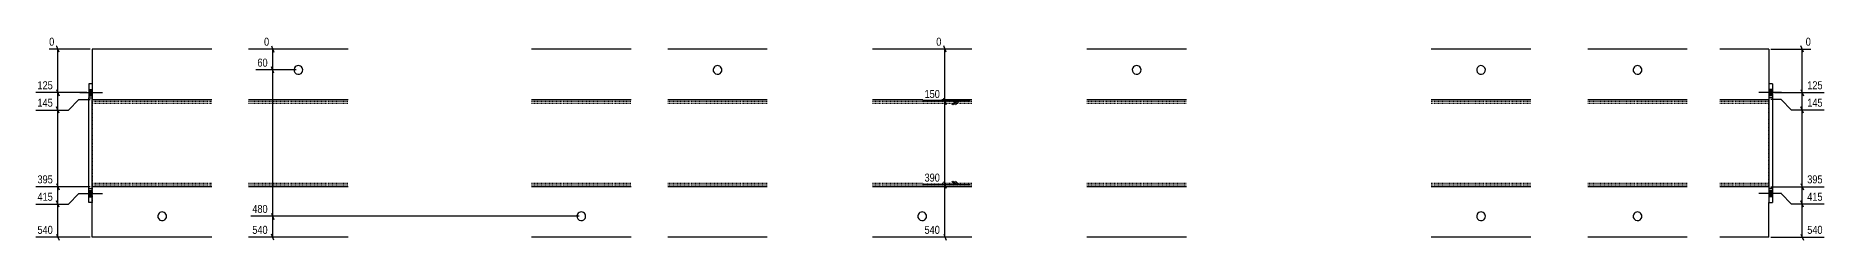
# Model space of a CAD drawing. Header units: millimetres. Extents: x 14 to 41767, y 10 to 1769.
# Drawn here: x 13128 to 18248, y 14 to 602 of the extents above; entities that cross this region are included whole.
import ezdxf

# ---------------------------------------------------------------- set-up
doc = ezdxf.new("R2010")
doc.units = ezdxf.units.MM
doc.linetypes.add('DXK_LINE_DOT2', pattern=[3.9198, 1.9599, -1.9599])
doc.layers.add('MÅLSÆTNING', color=7, linetype='Continuous')
doc.layers.add('STÅL', color=7, linetype='Continuous')
doc.styles.add('Arial Narrow', font='ARIALN.TTF', dxfattribs={"height": 0.2})

msp = doc.modelspace()

# ---------------------------------------------------------------- hatches: boundary and pattern name
at = {"layer": 'STÅL', "linetype": 'Continuous'}
for points in [[(13279.9, 447.4), (13279.9, 429.4), (13289.9, 429.4), (13289.9, 447.4)], [(13279.9, 447.4), (13279.9, 429.4), (13289.9, 429.4), (13289.9, 447.4)], [(13279.9, 447.4), (13279.9, 429.4), (13289.9, 429.4), (13289.9, 447.4)], [(18099.9, 429.4), (18099.9, 447.4), (18089.9, 447.4), (18089.9, 429.4)], [(18099.9, 429.4), (18099.9, 447.4), (18089.9, 447.4), (18089.9, 429.4)], [(18099.9, 429.4), (18099.9, 447.4), (18089.9, 447.4), (18089.9, 429.4)], [(13279.9, 157.4), (13279.9, 139.4), (13289.9, 139.4), (13289.9, 157.4)], [(13279.9, 157.4), (13279.9, 139.4), (13289.9, 139.4), (13289.9, 157.4)], [(13279.9, 157.4), (13279.9, 139.4), (13289.9, 139.4), (13289.9, 157.4)], [(18099.9, 139.4), (18099.9, 157.4), (18089.9, 157.4), (18089.9, 139.4)], [(18099.9, 139.4), (18099.9, 157.4), (18089.9, 157.4), (18089.9, 139.4)], [(18099.9, 139.4), (18099.9, 157.4), (18089.9, 157.4), (18089.9, 139.4)]]:
    msp.add_hatch(color=96, dxfattribs=at).paths.add_polyline_path(points)

# ---------------------------------------------------------------- linework, layer by layer
at = {"layer": 'MÅLSÆTNING', "color": 7, "linetype": 'Continuous'}
for p, q in [((13283.9, 563.4), (13166.5, 563.4)), ((13194.9, 554.4), (13187.7, 572.4)), ((13902.9, 563.4), (13781.6, 563.4)), ((13802.8, 572.4), (13810, 554.4)), ((13806.4, 503.4), (13806.4, 563.4)), ((15803.7, 563.4), (15706.2, 563.4)), ((15734.6, 554.4), (15727.4, 572.4)), ((18095.9, 563.4), (18210, 563.4)), ((18188.8, 554.4), (18181.6, 572.4)), ((13810, 494.4), (13802.8, 512.4)), ((13810, 494.4), (13802.8, 512.4)), ((13873.9, 503.4), (13758.2, 503.4)), ((13873.9, 503.4), (13758.2, 503.4)), ((13221.3, 388.4), (13251.3, 418.4)), ((13221.3, 388.4), (13251.3, 418.4)), ((13251.3, 418.4), (13283.9, 418.4)), ((13251.3, 418.4), (13283.9, 418.4)), ((15803.7, 413.4), (15668.2, 413.4)), ((15734.6, 404.4), (15727.4, 422.4)), ((15731, 173.4), (15731, 413.4)), ((15761, 413.4), (15750.5, 402.9)), ((15771.5, 413.4), (15750.5, 413.4)), ((15761, 413.4), (15750.5, 402.9)), ((15771.5, 413.4), (15750.5, 413.4)), ((15766.3, 413.4), (15755.8, 402.9)), ((15766.3, 413.4), (15755.8, 402.9)), ((15771.5, 413.4), (15761, 402.9)), ((15771.5, 413.4), (15761, 402.9)), ((18125.2, 418.4), (18095.9, 418.4)), ((18125.2, 418.4), (18095.9, 418.4)), ((18105.9, 438.4), (18248, 438.4)), ((18155.2, 388.4), (18125.2, 418.4)), ((18155.2, 388.4), (18125.2, 418.4)), ((18181.6, 447.4), (18188.8, 429.4)), ((18185.2, 388.4), (18185.2, 438.4)), ((13128.5, 388.4), (13221.3, 388.4)), ((13194.9, 379.4), (13187.7, 397.4)), ((13191.3, 168.4), (13191.3, 388.4)), ((18248, 388.4), (18155.2, 388.4)), ((18248, 388.4), (18155.2, 388.4)), ((18188.8, 379.4), (18181.6, 397.4)), ((18188.8, 379.4), (18181.6, 397.4)), ((13283.9, 168.4), (13128.5, 168.4)), ((13187.7, 177.4), (13194.9, 159.4)), ((15803.7, 173.4), (15668.2, 173.4)), ((15803.7, 173.4), (15668.2, 173.4)), ((15727.4, 182.4), (15734.6, 164.4)), ((15734.6, 164.4), (15727.4, 182.4)), ((15731, 23.4), (15731, 173.4)), ((15761, 173.4), (15750.5, 183.9)), ((15761, 173.4), (15750.5, 183.9)), ((15771.5, 173.4), (15750.5, 173.4)), ((15771.5, 173.4), (15750.5, 173.4)), ((15766.3, 173.4), (15755.8, 183.9)), ((15766.3, 173.4), (15755.8, 183.9)), ((15771.5, 173.4), (15761, 183.9)), ((15771.5, 173.4), (15761, 183.9)), ((13128.5, 118.4), (13221.3, 118.4)), ((13194.9, 109.4), (13187.7, 127.4)), ((13191.3, 23.4), (13191.3, 118.4)), ((13221.3, 118.4), (13251.3, 148.4)), ((13221.3, 118.4), (13251.3, 148.4)), ((13251.3, 148.4), (13273.9, 148.4)), ((13251.3, 148.4), (13273.9, 148.4)), ((18125.2, 148.4), (18105.9, 148.4)), ((18125.2, 148.4), (18105.9, 148.4)), ((18155.2, 118.4), (18125.2, 148.4)), ((18155.2, 118.4), (18125.2, 148.4)), ((18248, 118.4), (18155.2, 118.4)), ((18188.8, 109.4), (18181.6, 127.4)), ((18185.2, 23.4), (18185.2, 118.4)), ((14683.9, 83.4), (13743.6, 83.4)), ((13802.8, 92.4), (13810, 74.4)), ((13806.4, 23.4), (13806.4, 83.4)), ((13283.9, 23.4), (13128.5, 23.4)), ((13187.7, 32.4), (13194.9, 14.4)), ((13902.9, 23.4), (13743.6, 23.4)), ((13810, 14.4), (13802.8, 32.4)), ((15803.7, 23.4), (15668.2, 23.4)), ((15727.4, 32.4), (15734.6, 14.4)), ((18095.9, 23.4), (18248, 23.4)), ((18181.6, 32.4), (18188.8, 14.4))]:
    msp.add_line(p, q, dxfattribs=at)
at = {"layer": 'STÅL', "color": 2, "linetype": 'Continuous'}
for p, q in [((13632.4, 563.4), (13289.9, 563.4)), ((13289.9, 563.4), (13289.9, 463.4)), ((14022.4, 563.4), (13737.4, 563.4)), ((14832.4, 563.4), (14547.4, 563.4)), ((15222.4, 563.4), (14937.4, 563.4)), ((15808.4, 563.4), (15523.4, 563.4)), ((16422.4, 563.4), (16137.4, 563.4)), ((17408.4, 563.4), (17123.4, 563.4)), ((17856.4, 563.4), (17571.4, 563.4)), ((18089.9, 563.4), (17949.9, 563.4)), ((18089.9, 563.4), (18089.9, 463.4)), ((13289.9, 463.4), (13279.9, 463.4)), ((13279.9, 463.4), (13279.9, 423.4)), ((13289.9, 463.4), (13289.9, 423.4)), ((18099.9, 463.4), (18089.9, 463.4)), ((18089.9, 463.4), (18089.9, 423.4)), ((18099.9, 463.4), (18099.9, 423.4)), ((13279.9, 123.4), (13279.9, 423.4)), ((13279.9, 423.4), (13289.9, 423.4)), ((13289.9, 423.4), (13289.9, 418.4)), ((13289.9, 168.4), (13289.9, 418.4)), ((13289.9, 418.4), (13632.4, 418.4)), ((13737.4, 418.4), (14022.4, 418.4)), ((14547.4, 418.4), (14832.4, 418.4)), ((14937.4, 418.4), (15222.4, 418.4)), ((15523.4, 418.4), (15808.4, 418.4)), ((16137.4, 418.4), (16422.4, 418.4)), ((17123.4, 418.4), (17408.4, 418.4)), ((17571.4, 418.4), (17856.4, 418.4)), ((17949.9, 418.4), (18089.9, 418.4)), ((18089.9, 423.4), (18089.9, 418.4)), ((18099.9, 423.4), (18089.9, 423.4)), ((18089.9, 418.4), (18089.9, 168.4)), ((18099.9, 423.4), (18099.9, 123.4)), ((13279.9, 163.4), (13289.9, 163.4)), ((13289.9, 123.4), (13289.9, 168.4)), ((13632.4, 168.4), (13289.9, 168.4)), ((14022.4, 168.4), (13737.4, 168.4)), ((14832.4, 168.4), (14547.4, 168.4)), ((15222.4, 168.4), (14937.4, 168.4)), ((15808.4, 168.4), (15523.4, 168.4)), ((16422.4, 168.4), (16137.4, 168.4)), ((17408.4, 168.4), (17123.4, 168.4)), ((17856.4, 168.4), (17571.4, 168.4)), ((18089.9, 168.4), (17949.9, 168.4)), ((18089.9, 168.4), (18089.9, 123.4)), ((18099.9, 163.4), (18089.9, 163.4)), ((13289.9, 123.4), (13279.9, 123.4)), ((13289.9, 23.4), (13289.9, 123.4)), ((18089.9, 123.4), (18099.9, 123.4)), ((18089.9, 23.4), (18089.9, 123.4)), ((13632.4, 23.4), (13289.9, 23.4)), ((14022.4, 23.4), (13737.4, 23.4)), ((14832.4, 23.4), (14547.4, 23.4)), ((15222.4, 23.4), (14937.4, 23.4)), ((15808.4, 23.4), (15523.4, 23.4)), ((16422.4, 23.4), (16137.4, 23.4)), ((17408.4, 23.4), (17123.4, 23.4)), ((17856.4, 23.4), (17571.4, 23.4)), ((18089.9, 23.4), (17949.9, 23.4))]:
    msp.add_line(p, q, dxfattribs=at)
at = {"layer": 'STÅL', "color": 7, "linetype": 'DXK_LINE_DOT2'}
for p, q in [((13289.9, 463.4), (13289.9, 418.4)), ((18089.9, 463.4), (18089.9, 418.4)), ((13289.9, 418.4), (13289.9, 168.4)), ((13289.9, 413.4), (13632.4, 413.4)), ((13737.4, 413.4), (14022.4, 413.4)), ((14547.4, 413.4), (14832.4, 413.4)), ((14937.4, 413.4), (15222.4, 413.4)), ((15523.4, 413.4), (15808.4, 413.4)), ((16137.4, 413.4), (16422.4, 413.4)), ((17123.4, 413.4), (17408.4, 413.4)), ((17571.4, 413.4), (17856.4, 413.4)), ((17949.9, 413.4), (18089.9, 413.4)), ((18089.9, 168.4), (18089.9, 418.4)), ((13289.9, 408.4), (13632.4, 408.4)), ((13737.4, 408.4), (14022.4, 408.4)), ((14547.4, 408.4), (14832.4, 408.4)), ((14937.4, 408.4), (15222.4, 408.4)), ((15523.4, 408.4), (15808.4, 408.4)), ((16137.4, 408.4), (16422.4, 408.4)), ((17123.4, 408.4), (17408.4, 408.4)), ((17571.4, 408.4), (17856.4, 408.4)), ((17949.9, 408.4), (18089.9, 408.4)), ((13289.9, 178.4), (13632.4, 178.4)), ((13289.9, 173.4), (13632.4, 173.4)), ((13289.9, 168.4), (13289.9, 123.4)), ((13737.4, 178.4), (14022.4, 178.4)), ((13737.4, 173.4), (14022.4, 173.4)), ((14547.4, 178.4), (14832.4, 178.4)), ((14547.4, 173.4), (14832.4, 173.4)), ((14937.4, 178.4), (15222.4, 178.4)), ((14937.4, 173.4), (15222.4, 173.4)), ((15523.4, 178.4), (15808.4, 178.4)), ((15523.4, 173.4), (15808.4, 173.4)), ((16137.4, 178.4), (16422.4, 178.4)), ((16137.4, 173.4), (16422.4, 173.4)), ((17123.4, 178.4), (17408.4, 178.4)), ((17123.4, 173.4), (17408.4, 173.4)), ((17571.4, 178.4), (17856.4, 178.4)), ((17571.4, 173.4), (17856.4, 173.4)), ((17949.9, 178.4), (18089.9, 178.4)), ((17949.9, 173.4), (18089.9, 173.4)), ((18089.9, 168.4), (18089.9, 123.4))]:
    msp.add_line(p, q, dxfattribs=at)
at = {"layer": 'STÅL', "color": 96, "linetype": 'Continuous'}
for p, q in [((13253.9, 438.4), (13318.9, 438.4)), ((13253.9, 438.4), (13318.9, 438.4)), ((13253.9, 438.4), (13318.9, 438.4)), ((13279.9, 447.4), (13289.9, 447.4)), ((13279.9, 447.4), (13289.9, 447.4)), ((13279.9, 447.4), (13289.9, 447.4)), ((13279.9, 429.4), (13289.9, 429.4)), ((13279.9, 429.4), (13289.9, 429.4)), ((13279.9, 429.4), (13289.9, 429.4)), ((18125.9, 438.4), (18060.9, 438.4)), ((18125.9, 438.4), (18060.9, 438.4)), ((18125.9, 438.4), (18060.9, 438.4)), ((18099.9, 447.4), (18089.9, 447.4)), ((18099.9, 447.4), (18089.9, 447.4)), ((18099.9, 447.4), (18089.9, 447.4)), ((18099.9, 429.4), (18089.9, 429.4)), ((18099.9, 429.4), (18089.9, 429.4)), ((18099.9, 429.4), (18089.9, 429.4)), ((13279.9, 157.4), (13289.9, 157.4)), ((13279.9, 157.4), (13289.9, 157.4)), ((13279.9, 157.4), (13289.9, 157.4)), ((18099.9, 157.4), (18089.9, 157.4)), ((18099.9, 157.4), (18089.9, 157.4)), ((18099.9, 157.4), (18089.9, 157.4)), ((13253.9, 148.4), (13318.9, 148.4)), ((13253.9, 148.4), (13318.9, 148.4)), ((13253.9, 148.4), (13318.9, 148.4)), ((13279.9, 139.4), (13289.9, 139.4)), ((13279.9, 139.4), (13289.9, 139.4)), ((13279.9, 139.4), (13289.9, 139.4)), ((18125.9, 148.4), (18060.9, 148.4)), ((18125.9, 148.4), (18060.9, 148.4)), ((18125.9, 148.4), (18060.9, 148.4)), ((18099.9, 139.4), (18089.9, 139.4)), ((18099.9, 139.4), (18089.9, 139.4)), ((18099.9, 139.4), (18089.9, 139.4))]:
    msp.add_line(p, q, dxfattribs=at)
at = {"layer": 'STÅL', "color": 2, "linetype": 'Continuous'}
for centre, start, end in [((13879.9, 503.4), 330.3737, 150.3737), ((15079.9, 503.4), 330.3737, 150.3737), ((16279.9, 503.4), 330.3737, 150.3737), ((17265.9, 503.4), 120.3737, 300.3737), ((17265.9, 503.4), 300.3737, 120.3737), ((17713.9, 503.4), 330.3737, 150.3737), ((13879.9, 503.4), 150.3737, 330.3737), ((15079.9, 503.4), 150.3737, 330.3737), ((16279.9, 503.4), 150.3737, 330.3737), ((17713.9, 503.4), 150.3737, 330.3737), ((13489.9, 83.4), 150.3737, 330.3737), ((13489.9, 83.4), 330.3737, 150.3737), ((14689.9, 83.4), 150.3737, 330.3737), ((14689.9, 83.4), 330.3737, 150.3737), ((15665.9, 83.4), 150.3737, 330.3737), ((15665.9, 83.4), 330.3737, 150.3737), ((17265.9, 83.4), 150.3737, 330.3737), ((17265.9, 83.4), 330.3737, 150.3737), ((17713.9, 83.4), 150.3737, 330.3737), ((17713.9, 83.4), 330.3737, 150.3737)]:
    msp.add_arc(centre, 12.5, start, end, dxfattribs=at)

# ---------------------------------------------------------------- next in the draw order: wipeouts: each hides what was drawn before it
at = {"color": 0, "linetype": 'Continuous'}
for points in [[(13801, 568.2), (13801, 601.8), (13776.8, 601.8), (13776.8, 568.2)], [(18248.4, 443.2), (18248.4, 476.8), (18195, 476.8), (18195, 443.2)], [(13181.5, 393.2), (13181.5, 426.8), (13128.1, 426.8), (13128.1, 393.2)], [(15721.2, 418.2), (15721.2, 451.8), (15667.8, 451.8), (15667.8, 418.2)], [(15721.2, 178.2), (15721.2, 211.8), (15667.8, 211.8), (15667.8, 178.2)], [(13181.5, 123.2), (13181.5, 156.8), (13128.1, 156.8), (13128.1, 123.2)], [(18248.4, 123.2), (18248.4, 156.8), (18195, 156.8), (18195, 123.2)], [(13796.6, 88.2), (13796.6, 121.8), (13743.2, 121.8), (13743.2, 88.2)], [(13181.5, 28.2), (13181.5, 61.8), (13128.1, 61.8), (13128.1, 28.2)], [(13796.6, 28.2), (13796.6, 61.8), (13743.2, 61.8), (13743.2, 28.2)], [(15721.2, 28.2), (15721.2, 61.8), (15667.8, 61.8), (15667.8, 28.2)], [(18248.4, 28.2), (18248.4, 61.8), (18195, 61.8), (18195, 28.2)]]:
    msp.add_wipeout(points, dxfattribs=at).dxf.layer = 'MÅLSÆTNING'

# ---------------------------------------------------------------- next in the draw order: linework, layer by layer
at = {"layer": 'MÅLSÆTNING', "color": 7, "linetype": 'Continuous'}
for p, q in [((15731, 413.4), (15731, 563.4)), ((13806.4, 83.4), (13806.4, 503.4)), ((13273.9, 438.4), (13128.5, 438.4)), ((13187.7, 447.4), (13194.9, 429.4)), ((13191.3, 388.4), (13191.3, 438.4)), ((15803.7, 413.4), (15668.2, 413.4)), ((15727.4, 422.4), (15734.6, 404.4)), ((13128.5, 388.4), (13221.3, 388.4)), ((13194.9, 379.4), (13187.7, 397.4)), ((13283.9, 168.4), (13128.5, 168.4)), ((13187.7, 177.4), (13194.9, 159.4)), ((13191.3, 118.4), (13191.3, 168.4)), ((18095.9, 168.4), (18248, 168.4)), ((18181.6, 177.4), (18188.8, 159.4)), ((18185.2, 118.4), (18185.2, 168.4)), ((13128.5, 118.4), (13221.3, 118.4)), ((13194.9, 109.4), (13187.7, 127.4)), ((18248, 118.4), (18155.2, 118.4)), ((18188.8, 109.4), (18181.6, 127.4)), ((14683.9, 83.4), (13743.6, 83.4)), ((13802.8, 92.4), (13810, 74.4))]:
    msp.add_line(p, q, dxfattribs=at)

# ---------------------------------------------------------------- next in the draw order: texts
at = {"layer": 'MÅLSÆTNING', "color": 3, "linetype": 'Continuous', "style": 'Arial Narrow'}
for s, height, p in [('0', 22.9, (13781.6, 573)), ('125', 22.91, (18199.8, 448)), ('145', 22.91, (13132.9, 398)), ('150', 22.91, (15672.6, 423)), ('390', 22.91, (15672.6, 183)), ('415', 22.91, (13132.9, 128)), ('480', 22.91, (13748, 93)), ('415', 22.91, (18199.8, 128)), ('540', 22.91, (13132.9, 33)), ('540', 22.91, (13748, 33)), ('540', 22.91, (15672.6, 33)), ('540', 22.91, (18199.8, 33))]:
    msp.add_text(s, height=height, dxfattribs=at).set_placement(p)

# ---------------------------------------------------------------- next in the draw order: wipeouts: each hides what was drawn before it
at = {"color": 0, "linetype": 'Continuous'}
for points in [[(15725.6, 568.2), (15725.6, 601.8), (15701.4, 601.8), (15701.4, 568.2)], [(13796.6, 508.2), (13796.6, 541.8), (13757.8, 541.8), (13757.8, 508.2)], [(13181.5, 443.2), (13181.5, 476.8), (13128.1, 476.8), (13128.1, 443.2)], [(13181.5, 173.2), (13181.5, 206.8), (13128.1, 206.8), (13128.1, 173.2)], [(18248.4, 173.2), (18248.4, 206.8), (18195, 206.8), (18195, 173.2)]]:
    msp.add_wipeout(points, dxfattribs=at).dxf.layer = 'MÅLSÆTNING'

# ---------------------------------------------------------------- next in the draw order: linework, layer by layer
at = {"layer": 'MÅLSÆTNING', "color": 7, "linetype": 'Continuous'}
for p, q in [((13191.3, 438.4), (13191.3, 563.4)), ((13273.9, 438.4), (13128.5, 438.4)), ((13187.7, 447.4), (13194.9, 429.4)), ((18185.2, 168.4), (18185.2, 388.4)), ((18095.9, 168.4), (18248, 168.4)), ((18181.6, 177.4), (18188.8, 159.4))]:
    msp.add_line(p, q, dxfattribs=at)

# ---------------------------------------------------------------- next in the draw order: texts
at = {"layer": 'MÅLSÆTNING', "color": 3, "linetype": 'Continuous', "style": 'Arial Narrow'}
for s, height, p in [('0', 22.9, (15706.2, 573)), ('60', 22.91, (13762.6, 513)), ('125', 22.91, (13132.9, 448)), ('395', 22.91, (13132.9, 178)), ('395', 22.91, (18199.8, 178))]:
    msp.add_text(s, height=height, dxfattribs=at).set_placement(p)

# ---------------------------------------------------------------- next in the draw order: wipeouts: each hides what was drawn before it
at = {"color": 0, "linetype": 'Continuous'}
for points in [[(13185.9, 568.2), (13185.9, 601.8), (13161.7, 601.8), (13161.7, 568.2)], [(18248.4, 393.2), (18248.4, 426.8), (18195, 426.8), (18195, 393.2)]]:
    msp.add_wipeout(points, dxfattribs=at).dxf.layer = 'MÅLSÆTNING'

# ---------------------------------------------------------------- next in the draw order: linework, layer by layer
at = {"layer": 'MÅLSÆTNING', "color": 7, "linetype": 'Continuous'}
for p, q in [((18185.2, 438.4), (18185.2, 563.4)), ((18105.9, 438.4), (18248, 438.4)), ((18181.6, 447.4), (18188.8, 429.4))]:
    msp.add_line(p, q, dxfattribs=at)

# ---------------------------------------------------------------- next in the draw order: texts
at = {"layer": 'MÅLSÆTNING', "color": 3, "linetype": 'Continuous', "style": 'Arial Narrow'}
for s, height, p in [('0', 22.9, (13166.5, 573)), ('145', 22.91, (18199.8, 398))]:
    msp.add_text(s, height=height, dxfattribs=at).set_placement(p)

# ---------------------------------------------------------------- next in the draw order: wipeouts: each hides what was drawn before it
at = {"color": 0, "linetype": 'Continuous'}
msp.add_wipeout([(18214.8, 568.2), (18214.8, 601.8), (18190.6, 601.8), (18190.6, 568.2)], dxfattribs=at).dxf.layer = 'MÅLSÆTNING'

# ---------------------------------------------------------------- next in the draw order: texts
at = {"layer": 'MÅLSÆTNING', "color": 3, "linetype": 'Continuous', "style": 'Arial Narrow'}
msp.add_text('0', height=22.9, dxfattribs=at).set_placement((18195.4, 573))

doc.saveas('drawing.dxf')
